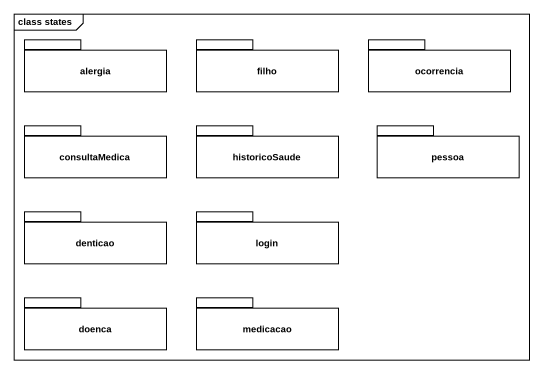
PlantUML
@startuml
mainframe class states
package alergia {
}
package filho {
}
package ocorrencia {
}
package consultaMedica {
}
package historicoSaude {
}
package pessoa {
}
package denticao {
}
package login {
}
package doenca {
}
package medicacao {
}
@enduml
